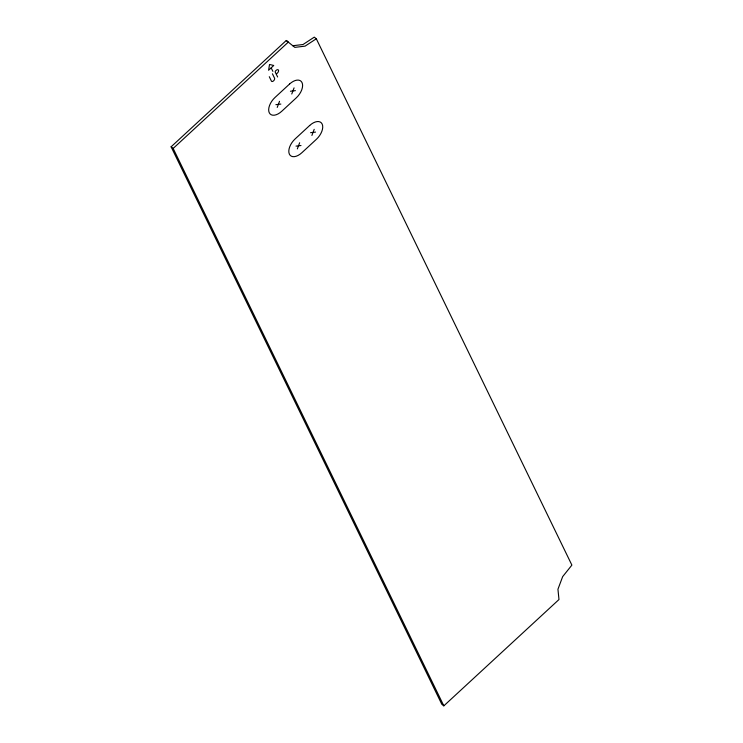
<?xml version="1.0" encoding="UTF-8"?>
<svg xmlns="http://www.w3.org/2000/svg" width="743" height="743" viewBox="0 0 743 743"><rect width="100%" height="100%" fill="white"/><g stroke="black" fill="none" stroke-linecap="round" stroke-linejoin="round"><path stroke-width="1.11" d="M277.223 107.438L279.517 101.317M291.767 94.008L294.07 87.878M297.349 148.888L299.643 142.758M311.902 135.449L314.196 129.328M443.822 705.85L441.779 704.225L171.113 146.808L286.269 40.493L288.312 42.119L173.156 148.433L443.822 705.85L558.977 599.536L557.947 589.236L562.665 576.633L571.887 565.107L316.314 38.775L314.27 37.15L303.033 44.515L292.779 45.732M270.991 68.022L268.594 70.232L269.523 64.465L273.749 65.477L271.176 67.854L272.885 71.374M276.424 73.956L277.362 73.093A2.443 1.384 -51.4 0 0 278.467 70.139A2.443 1.384 -51.4 0 0 276.071 70.427L275.802 70.678A1.189 0.669 -51.4 0 0 275.263 72.108L277.631 76.993M316.314 38.775L305.076 46.14L294.822 47.366L286.269 40.493M290.429 91.24L295.408 90.646M275.885 104.67L280.863 104.076M310.555 132.691L315.534 132.096M296.011 146.12L300.989 145.526M171.113 146.808L173.156 148.433M272.421 73.798L274.557 78.191A2.192 1.245 -51.4 0 1 273.563 80.838A2.192 1.245 -51.4 0 1 271.409 81.089L269.282 76.696M289.566 84.033L275.012 97.463A12.668 7.179 -51.4 0 0 269.272 112.769A12.668 7.179 -51.4 0 0 281.727 111.283L296.271 97.853A12.668 7.179 -51.4 0 0 302.011 82.547A12.668 7.179 -51.4 0 0 289.566 84.033M309.692 125.483L295.138 138.913A12.668 7.179 -51.4 0 0 289.408 154.219A12.668 7.179 -51.4 0 0 301.853 152.733L316.397 139.303A12.668 7.179 -51.4 0 0 322.137 123.997A12.668 7.179 -51.4 0 0 309.692 125.483"/></g></svg>
